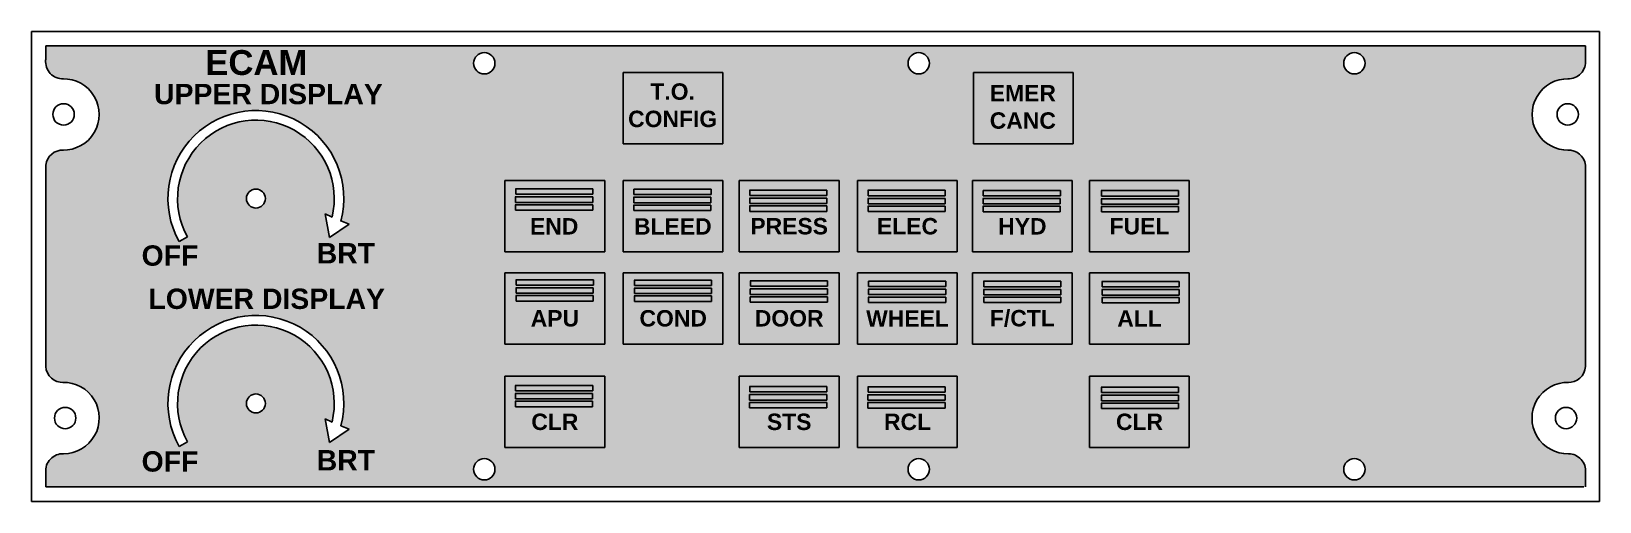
# Model space of a CAD drawing. Header units: inches. Extents: x 0 to 220, y 0 to 66.
import ezdxf

# ---------------------------------------------------------------- set-up
doc = ezdxf.new("R2010")
doc.units = ezdxf.units.IN
doc.header["$MEASUREMENT"] = 0
doc.styles.get("Standard").update_dxf_attribs({"font": 'arial.ttf'})

msp = doc.modelspace()

# ---------------------------------------------------------------- hatches: boundary and pattern name
at = {"true_color": 0x6d7c87}
h = msp.add_hatch(color=8, dxfattribs=at)
h.dxf.hatch_style = 1
h.paths.add_polyline_path([(215.82, 59.3, 0.438302), (218.19, 61.94), (218.19, 63.94), (2.17, 63.94), (2.17, 61.94, 0.438302), (4.54, 59.3, -1.025802), (4.54, 49.3, 0.371801), (2.18, 47.21), (2.17, 18.98, 0.389002), (4.54, 16.74, -1.027097), (4.55, 6.74, 0.438302), (2.18, 4.1), (2.18, 2.1), (218.18, 2.1), (218.18, 4.1, 0.438302), (215.81, 6.74, -1.027097), (215.82, 16.74, 0.389002), (218.19, 18.98), (218.18, 47.21, 0.371801), (215.82, 49.3, -1.025802)])
h.paths.add_polyline_path([(66.59, 45.04), (80.59, 45.04), (80.59, 35.04), (66.59, 35.04)], flags=16)
h.paths.add_polyline_path([(62.2, 61.48, -1), (65.2, 61.48, -1)], flags=16)
h.paths.add_polyline_path([(78.92, 43.87), (78.92, 43.11), (68.1, 43.11), (68.1, 43.87)], flags=0)
h.paths.add_polyline_path([(78.91, 42.73), (78.91, 41.97), (68.08, 41.97), (68.08, 42.73)], flags=0)
h.paths.add_polyline_path([(78.91, 41.64), (78.91, 40.88), (68.08, 40.88), (68.08, 41.64)], flags=0)
h.paths.add_polyline_path([(43.59, 39.37), (44.75, 38.93), (41.97, 37.06), (41.39, 40.36), (42.34, 39.91, 1.468759), (22.07, 37.14), (20.9, 36.48, -1.483557)], flags=16)
h.paths.add_polyline_path([(66.59, 32.12), (80.59, 32.12), (80.59, 22.12), (66.59, 22.12)], flags=16)
h.paths.add_polyline_path([(79, 31.13), (79, 30.37), (68.17, 30.37), (68.17, 31.13)], flags=0)
h.paths.add_polyline_path([(78.99, 29.99), (78.99, 29.23), (68.16, 29.23), (68.16, 29.99)], flags=0)
h.paths.add_polyline_path([(83.18, 60.19), (97.18, 60.19), (97.18, 50.19), (83.18, 50.19)], flags=16)
h.paths.add_polyline_path([(78.99, 28.9), (78.99, 28.14), (68.16, 28.14), (68.16, 28.9)], flags=0)
h.paths.add_polyline_path([(83.18, 45.04), (97.18, 45.04), (97.18, 35.04), (83.18, 35.04)], flags=16)
h.paths.add_polyline_path([(95.51, 43.83), (95.51, 43.07), (84.69, 43.07), (84.69, 43.83)], flags=0)
h.paths.add_polyline_path([(95.5, 42.69), (95.5, 41.93), (84.68, 41.93), (84.68, 42.69)], flags=0)
h.paths.add_polyline_path([(95.5, 41.6), (95.5, 40.84), (84.68, 40.84), (84.68, 41.6)], flags=0)
h.paths.add_polyline_path([(32.99, 42.51, -1), (30.32, 42.51, -1)], flags=16)
h.paths.add_polyline_path([(83.18, 32.12), (97.18, 32.12), (97.18, 22.12), (83.18, 22.12)], flags=16)
h.paths.add_polyline_path([(95.59, 31.09), (95.59, 30.33), (84.77, 30.33), (84.77, 31.09)], flags=0)
h.paths.add_polyline_path([(95.58, 29.96), (95.58, 29.2), (84.75, 29.2), (84.75, 29.96)], flags=0)
h.paths.add_polyline_path([(95.58, 28.86), (95.58, 28.1), (84.75, 28.1), (84.75, 28.86)], flags=0)
h.paths.add_polyline_path([(43.59, 10.64), (44.75, 10.2), (41.97, 8.33), (41.39, 11.63), (42.34, 11.18, 1.468759), (22.07, 8.41), (20.9, 7.75, -1.483557)], flags=16)
h.paths.add_polyline_path([(66.59, 17.61), (80.59, 17.61), (80.59, 7.61), (66.59, 7.61)], flags=16)
h.paths.add_polyline_path([(78.91, 16.32), (78.91, 15.56), (68.08, 15.56), (68.08, 16.32)], flags=0)
h.paths.add_polyline_path([(78.89, 15.18), (78.89, 14.42), (68.07, 14.42), (68.07, 15.18)], flags=0)
h.paths.add_polyline_path([(78.89, 14.09), (78.89, 13.33), (68.07, 13.33), (68.07, 14.09)], flags=0)
h.paths.add_polyline_path([(99.46, 45.04), (113.46, 45.04), (113.46, 35.04), (99.46, 35.04)], flags=16)
h.paths.add_polyline_path([(111.77, 43.71), (111.77, 42.95), (100.95, 42.95), (100.95, 43.71)], flags=0)
h.paths.add_polyline_path([(111.76, 42.57), (111.76, 41.81), (100.94, 41.81), (100.94, 42.57)], flags=0)
h.paths.add_polyline_path([(111.76, 41.48), (111.76, 40.72), (100.94, 40.72), (100.94, 41.48)], flags=0)
h.paths.add_polyline_path([(99.46, 32.12), (113.46, 32.12), (113.46, 22.12), (99.46, 22.12)], flags=16)
h.paths.add_polyline_path([(32.99, 13.79, -1), (30.32, 13.79, -1)], flags=16)
h.paths.add_polyline_path([(65.2, 4.56, -1), (62.2, 4.56, -1)], flags=16)
h.paths.add_polyline_path([(111.85, 30.97), (111.85, 30.21), (101.03, 30.21), (101.03, 30.97)], flags=0)
h.paths.add_polyline_path([(111.84, 29.84), (111.84, 29.08), (101.01, 29.08), (101.01, 29.84)], flags=0)
h.paths.add_polyline_path([(111.84, 28.75), (111.84, 27.99), (101.01, 27.99), (101.01, 28.75)], flags=0)
h.paths.add_polyline_path([(99.46, 17.61), (113.46, 17.61), (113.46, 7.61), (99.46, 7.61)], flags=16)
h.paths.add_polyline_path([(111.76, 16.16), (111.76, 15.4), (100.93, 15.4), (100.93, 16.16)], flags=0)
h.paths.add_polyline_path([(111.75, 15.03), (111.75, 14.27), (100.92, 14.27), (100.92, 15.03)], flags=0)
h.paths.add_polyline_path([(111.75, 13.94), (111.75, 13.18), (100.92, 13.18), (100.92, 13.94)], flags=0)
h.paths.add_polyline_path([(116.05, 45.04), (130.05, 45.04), (130.05, 35.04), (116.05, 35.04)], flags=16)
h.paths.add_polyline_path([(128.36, 43.67), (128.36, 42.91), (117.54, 42.91), (117.54, 43.67)], flags=0)
h.paths.add_polyline_path([(128.35, 42.54), (128.35, 41.78), (117.53, 41.78), (117.53, 42.54)], flags=0)
h.paths.add_polyline_path([(128.35, 41.44), (128.35, 40.68), (117.53, 40.68), (117.53, 41.44)], flags=0)
h.paths.add_polyline_path([(116.05, 32.12), (130.05, 32.12), (130.05, 22.12), (116.05, 22.12)], flags=16)
h.paths.add_polyline_path([(128.44, 30.94), (128.44, 30.18), (117.62, 30.18), (117.62, 30.94)], flags=0)
h.paths.add_polyline_path([(128.43, 29.8), (128.43, 29.04), (117.61, 29.04), (117.61, 29.8)], flags=0)
h.paths.add_polyline_path([(128.43, 28.71), (128.43, 27.95), (117.61, 27.95), (117.61, 28.71)], flags=0)
h.paths.add_polyline_path([(123.15, 61.48, -1), (126.15, 61.48, -1)], flags=16)
h.paths.add_polyline_path([(116.05, 17.61), (130.05, 17.61), (130.05, 7.61), (116.05, 7.61)], flags=16)
h.paths.add_polyline_path([(128.35, 16.13), (128.35, 15.37), (117.53, 15.37), (117.53, 16.13)], flags=0)
h.paths.add_polyline_path([(128.34, 14.99), (128.34, 14.23), (117.51, 14.23), (117.51, 14.99)], flags=0)
h.paths.add_polyline_path([(128.34, 13.9), (128.34, 13.14), (117.51, 13.14), (117.51, 13.9)], flags=0)
h.paths.add_polyline_path([(132.33, 60.19), (146.33, 60.19), (146.33, 50.19), (132.33, 50.19)], flags=16)
h.paths.add_polyline_path([(132.17, 45.04), (146.17, 45.04), (146.17, 35.04), (132.17, 35.04)], flags=16)
h.paths.add_polyline_path([(144.52, 43.65), (144.52, 42.89), (133.7, 42.89), (133.7, 43.65)], flags=0)
h.paths.add_polyline_path([(144.51, 42.52), (144.51, 41.76), (133.69, 41.76), (133.69, 42.52)], flags=0)
h.paths.add_polyline_path([(144.51, 41.43), (144.51, 40.67), (133.69, 40.67), (133.69, 41.43)], flags=0)
h.paths.add_polyline_path([(132.17, 32.12), (146.17, 32.12), (146.17, 22.12), (132.17, 22.12)], flags=16)
h.paths.add_polyline_path([(144.6, 30.92), (144.6, 30.16), (133.78, 30.16), (133.78, 30.92)], flags=0)
h.paths.add_polyline_path([(144.59, 29.78), (144.59, 29.02), (133.77, 29.02), (133.77, 29.78)], flags=0)
h.paths.add_polyline_path([(144.59, 28.69), (144.59, 27.93), (133.77, 27.93), (133.77, 28.69)], flags=0)
h.paths.add_polyline_path([(126.15, 4.56, -1), (123.15, 4.56, -1)], flags=16)
h.paths.add_polyline_path([(148.6, 45.04), (162.6, 45.04), (162.6, 35.04), (148.6, 35.04)], flags=16)
h.paths.add_polyline_path([(161.11, 43.62), (161.11, 42.86), (150.29, 42.86), (150.29, 43.62)], flags=0)
h.paths.add_polyline_path([(148.6, 32.12), (162.6, 32.12), (162.6, 22.12), (148.6, 22.12)], flags=16)
h.paths.add_polyline_path([(161.1, 42.48), (161.1, 41.72), (150.28, 41.72), (150.28, 42.48)], flags=0)
h.paths.add_polyline_path([(161.1, 41.39), (161.1, 40.63), (150.28, 40.63), (150.28, 41.39)], flags=0)
h.paths.add_polyline_path([(161.19, 30.88), (161.19, 30.12), (150.37, 30.12), (150.37, 30.88)], flags=0)
h.paths.add_polyline_path([(161.18, 29.74), (161.18, 28.98), (150.36, 28.98), (150.36, 29.74)], flags=0)
h.paths.add_polyline_path([(161.18, 28.65), (161.18, 27.89), (150.36, 27.89), (150.36, 28.65)], flags=0)
h.paths.add_polyline_path([(148.6, 17.61), (162.6, 17.61), (162.6, 7.61), (148.6, 7.61)], flags=16)
h.paths.add_polyline_path([(161.1, 16.07), (161.1, 15.31), (150.28, 15.31), (150.28, 16.07)], flags=0)
h.paths.add_polyline_path([(161.09, 14.93), (161.09, 14.17), (150.27, 14.17), (150.27, 14.93)], flags=0)
h.paths.add_polyline_path([(161.09, 13.84), (161.09, 13.08), (150.27, 13.08), (150.27, 13.84)], flags=0)
h.paths.add_polyline_path([(187.26, 61.48, -1), (184.26, 61.48, -1)], flags=16)
h.paths.add_polyline_path([(187.26, 4.56, -1), (184.26, 4.56, -1)], flags=16)
h.paths.add_polyline_path([(69.79, 8.79), (77.42, 8.79), (77.42, 13.61), (69.79, 13.61)], flags=8)
h.paths.add_polyline_path([(119.17, 8.79), (126.81, 8.79), (126.81, 13.61), (119.17, 13.61)], flags=8)
h.paths.add_polyline_path([(102.83, 8.79), (110.12, 8.79), (110.12, 13.61), (102.83, 13.61)], flags=8)
h.paths.add_polyline_path([(151.98, 23.29), (159.27, 23.29), (159.27, 28.1), (151.98, 28.1)], flags=8)
h.paths.add_polyline_path([(134.07, 23.3), (144.16, 23.3), (144.16, 28.12), (134.07, 28.12)], flags=8)
h.paths.add_polyline_path([(116.82, 23.29), (129.37, 23.29), (129.37, 28.1), (116.82, 28.1)], flags=8)
h.paths.add_polyline_path([(101.11, 23.3), (111.73, 23.3), (111.73, 28.12), (101.11, 28.12)], flags=8)
h.paths.add_polyline_path([(84.97, 23.3), (95.41, 23.3), (95.41, 28.12), (84.97, 28.12)], flags=8)
h.paths.add_polyline_path([(69.76, 23.32), (77.58, 23.32), (77.58, 28.14), (69.76, 28.14)], flags=8)
h.paths.add_polyline_path([(150.86, 36.24), (160.24, 36.24), (160.24, 41.05), (150.86, 41.05)], flags=8)
h.paths.add_polyline_path([(135.23, 36.2), (143.04, 36.2), (143.04, 41.02), (135.23, 41.02)], flags=8)
h.paths.add_polyline_path([(118.22, 36.22), (127.78, 36.22), (127.78, 41.03), (118.22, 41.03)], flags=8)
h.paths.add_polyline_path([(151.8, 8.79), (159.43, 8.79), (159.43, 13.61), (151.8, 13.61)], flags=8)
h.paths.add_polyline_path([(100.48, 36.22), (112.33, 36.22), (112.33, 41.03), (100.48, 41.03)], flags=8)
h.paths.add_polyline_path([(69.54, 36.2), (77.35, 36.2), (77.35, 41.01), (69.54, 41.01)], flags=8)
h.paths.add_polyline_path([(134.06, 51.03), (144.37, 51.03), (144.37, 59.72), (134.06, 59.72)], flags=8)
h.paths.add_polyline_path([(84.16, 36.19), (96, 36.19), (96, 41), (84.16, 41)], flags=8)
h.paths.add_polyline_path([(83.45, 51.24), (96.87, 51.24), (96.87, 59.92), (83.45, 59.92)], flags=8)
at = {"true_color": 0x000000}
h = msp.add_hatch(color=18, dxfattribs=at)
h.dxf.hatch_style = 1
h.paths.add_polyline_path([(80.59, 45.04), (66.59, 45.04), (66.59, 35.04), (80.59, 35.04)])
h.paths.add_polyline_path([(78.91, 40.88), (68.08, 40.88), (68.08, 41.64), (78.91, 41.64)], flags=16)
h.paths.add_polyline_path([(78.91, 41.97), (68.08, 41.97), (68.08, 42.73), (78.91, 42.73)], flags=16)
h.paths.add_polyline_path([(78.92, 43.11), (68.1, 43.11), (68.1, 43.87), (78.92, 43.87)], flags=16)
h.paths.add_polyline_path([(97.18, 45.04), (83.18, 45.04), (83.18, 35.04), (97.18, 35.04)])
h.paths.add_polyline_path([(84.68, 40.84), (84.68, 41.6), (95.5, 41.6), (95.5, 40.84)], flags=16)
h.paths.add_polyline_path([(84.68, 41.93), (84.68, 42.69), (95.5, 42.69), (95.5, 41.93)], flags=16)
h.paths.add_polyline_path([(84.69, 43.07), (84.69, 43.83), (95.51, 43.83), (95.51, 43.07)], flags=16)
h.paths.add_polyline_path([(97.18, 32.12), (83.18, 32.12), (83.18, 22.12), (97.18, 22.12)])
h.paths.add_polyline_path([(84.75, 28.1), (84.75, 28.86), (95.58, 28.86), (95.58, 28.1)], flags=16)
h.paths.add_polyline_path([(84.75, 29.2), (84.75, 29.96), (95.58, 29.96), (95.58, 29.2)], flags=16)
h.paths.add_polyline_path([(84.77, 30.33), (84.77, 31.09), (95.59, 31.09), (95.59, 30.33)], flags=16)
h.paths.add_polyline_path([(80.59, 32.12), (66.59, 32.12), (66.59, 22.12), (80.59, 22.12)])
h.paths.add_polyline_path([(68.16, 28.14), (68.16, 28.9), (78.99, 28.9), (78.99, 28.14)], flags=16)
h.paths.add_polyline_path([(68.16, 29.23), (68.16, 29.99), (78.99, 29.99), (78.99, 29.23)], flags=16)
h.paths.add_polyline_path([(68.17, 30.37), (68.17, 31.13), (79, 31.13), (79, 30.37)], flags=16)
h.paths.add_polyline_path([(80.59, 17.61), (66.59, 17.61), (66.59, 7.61), (80.59, 7.61)])
h.paths.add_polyline_path([(68.07, 13.33), (68.07, 14.09), (78.89, 14.09), (78.89, 13.33)], flags=16)
h.paths.add_polyline_path([(68.07, 14.42), (68.07, 15.18), (78.89, 15.18), (78.89, 14.42)], flags=16)
h.paths.add_polyline_path([(68.08, 15.56), (68.08, 16.32), (78.91, 16.32), (78.91, 15.56)], flags=16)
h.paths.add_polyline_path([(113.46, 17.61), (99.46, 17.61), (99.46, 7.61), (113.46, 7.61)])
h.paths.add_polyline_path([(100.92, 13.18), (100.92, 13.94), (111.75, 13.94), (111.75, 13.18)], flags=16)
h.paths.add_polyline_path([(100.92, 14.27), (100.92, 15.03), (111.75, 15.03), (111.75, 14.27)], flags=16)
h.paths.add_polyline_path([(100.93, 15.4), (100.93, 16.16), (111.76, 16.16), (111.76, 15.4)], flags=16)
h.paths.add_polyline_path([(130.05, 17.61), (116.05, 17.61), (116.05, 7.61), (130.05, 7.61)])
h.paths.add_polyline_path([(117.51, 13.14), (117.51, 13.9), (128.34, 13.9), (128.34, 13.14)], flags=16)
h.paths.add_polyline_path([(117.51, 14.23), (117.51, 14.99), (128.34, 14.99), (128.34, 14.23)], flags=16)
h.paths.add_polyline_path([(117.53, 15.37), (117.53, 16.13), (128.35, 16.13), (128.35, 15.37)], flags=16)
h.paths.add_polyline_path([(162.6, 17.61), (148.6, 17.61), (148.6, 7.61), (162.6, 7.61)])
h.paths.add_polyline_path([(150.27, 13.08), (150.27, 13.84), (161.09, 13.84), (161.09, 13.08)], flags=16)
h.paths.add_polyline_path([(150.27, 14.17), (150.27, 14.93), (161.09, 14.93), (161.09, 14.17)], flags=16)
h.paths.add_polyline_path([(150.28, 15.31), (150.28, 16.07), (161.1, 16.07), (161.1, 15.31)], flags=16)
h.paths.add_polyline_path([(162.6, 32.12), (148.6, 32.12), (148.6, 22.12), (162.6, 22.12)])
h.paths.add_polyline_path([(150.36, 27.89), (150.36, 28.65), (161.18, 28.65), (161.18, 27.89)], flags=16)
h.paths.add_polyline_path([(150.36, 28.98), (150.36, 29.74), (161.18, 29.74), (161.18, 28.98)], flags=16)
h.paths.add_polyline_path([(150.37, 30.12), (150.37, 30.88), (161.19, 30.88), (161.19, 30.12)], flags=16)
h.paths.add_polyline_path([(146.17, 32.12), (132.17, 32.12), (132.17, 22.12), (146.17, 22.12)])
h.paths.add_polyline_path([(133.77, 27.93), (133.77, 28.69), (144.59, 28.69), (144.59, 27.93)], flags=16)
h.paths.add_polyline_path([(133.77, 29.02), (133.77, 29.78), (144.59, 29.78), (144.59, 29.02)], flags=16)
h.paths.add_polyline_path([(133.78, 30.16), (133.78, 30.92), (144.6, 30.92), (144.6, 30.16)], flags=16)
h.paths.add_polyline_path([(130.05, 32.12), (116.05, 32.12), (116.05, 22.12), (130.05, 22.12)])
h.paths.add_polyline_path([(117.61, 27.95), (117.61, 28.71), (128.43, 28.71), (128.43, 27.95)], flags=16)
h.paths.add_polyline_path([(117.61, 29.04), (117.61, 29.8), (128.43, 29.8), (128.43, 29.04)], flags=16)
h.paths.add_polyline_path([(117.62, 30.18), (117.62, 30.94), (128.44, 30.94), (128.44, 30.18)], flags=16)
h.paths.add_polyline_path([(113.46, 32.12), (99.46, 32.12), (99.46, 22.12), (113.46, 22.12)])
h.paths.add_polyline_path([(111.84, 27.99), (101.01, 27.99), (101.01, 28.75), (111.84, 28.75)], flags=16)
h.paths.add_polyline_path([(111.84, 29.08), (101.01, 29.08), (101.01, 29.84), (111.84, 29.84)], flags=16)
h.paths.add_polyline_path([(111.85, 30.21), (101.03, 30.21), (101.03, 30.97), (111.85, 30.97)], flags=16)
h.paths.add_polyline_path([(113.46, 45.04), (99.46, 45.04), (99.46, 35.04), (113.46, 35.04)])
h.paths.add_polyline_path([(111.76, 40.72), (100.94, 40.72), (100.94, 41.48), (111.76, 41.48)], flags=16)
h.paths.add_polyline_path([(111.76, 41.81), (100.94, 41.81), (100.94, 42.57), (111.76, 42.57)], flags=16)
h.paths.add_polyline_path([(111.77, 42.95), (100.95, 42.95), (100.95, 43.71), (111.77, 43.71)], flags=16)
h.paths.add_polyline_path([(130.05, 45.04), (116.05, 45.04), (116.05, 35.04), (130.05, 35.04)])
h.paths.add_polyline_path([(117.53, 40.68), (117.53, 41.44), (128.35, 41.44), (128.35, 40.68)], flags=16)
h.paths.add_polyline_path([(117.53, 41.78), (117.53, 42.54), (128.35, 42.54), (128.35, 41.78)], flags=16)
h.paths.add_polyline_path([(117.54, 42.91), (117.54, 43.67), (128.36, 43.67), (128.36, 42.91)], flags=16)
h.paths.add_polyline_path([(146.17, 45.04), (132.17, 45.04), (132.17, 35.04), (146.17, 35.04)])
h.paths.add_polyline_path([(133.69, 40.67), (133.69, 41.43), (144.51, 41.43), (144.51, 40.67)], flags=16)
h.paths.add_polyline_path([(133.69, 41.76), (133.69, 42.52), (144.51, 42.52), (144.51, 41.76)], flags=16)
h.paths.add_polyline_path([(133.7, 42.89), (133.7, 43.65), (144.52, 43.65), (144.52, 42.89)], flags=16)
h.paths.add_polyline_path([(162.6, 45.04), (148.6, 45.04), (148.6, 35.04), (162.6, 35.04)])
h.paths.add_polyline_path([(150.28, 40.63), (150.28, 41.39), (161.1, 41.39), (161.1, 40.63)], flags=16)
h.paths.add_polyline_path([(150.28, 41.72), (150.28, 42.48), (161.1, 42.48), (161.1, 41.72)], flags=16)
h.paths.add_polyline_path([(150.29, 42.86), (150.29, 43.62), (161.11, 43.62), (161.11, 42.86)], flags=16)
h.paths.add_polyline_path([(97.18, 60.19), (83.18, 60.19), (83.18, 50.19), (97.18, 50.19)])
h.paths.add_polyline_path([(146.33, 60.19), (132.33, 60.19), (132.33, 50.19), (146.33, 50.19)])
at = {"true_color": 0xfeffff}
h = msp.add_hatch(color=7, dxfattribs=at)
h.dxf.hatch_style = 1
h.paths.add_polyline_path([(95.51, 43.83), (84.69, 43.83), (84.69, 43.07), (95.51, 43.07)])
h.paths.add_polyline_path([(95.5, 42.69), (84.68, 42.69), (84.68, 41.93), (95.5, 41.93)])
h.paths.add_polyline_path([(95.5, 41.6), (84.68, 41.6), (84.68, 40.84), (95.5, 40.84)])
h.paths.add_polyline_path([(78.91, 41.64), (68.08, 41.64), (68.08, 40.88), (78.91, 40.88)])
h.paths.add_polyline_path([(78.91, 42.73), (68.08, 42.73), (68.08, 41.97), (78.91, 41.97)])
h.paths.add_polyline_path([(78.92, 43.87), (68.1, 43.87), (68.1, 43.11), (78.92, 43.11)])
h.paths.add_polyline_path([(79, 31.13), (68.17, 31.13), (68.17, 30.37), (79, 30.37)])
h.paths.add_polyline_path([(78.99, 29.99), (68.16, 29.99), (68.16, 29.23), (78.99, 29.23)])
h.paths.add_polyline_path([(78.99, 28.9), (68.16, 28.9), (68.16, 28.14), (78.99, 28.14)])
h.paths.add_polyline_path([(95.58, 28.86), (84.75, 28.86), (84.75, 28.1), (95.58, 28.1)])
h.paths.add_polyline_path([(95.58, 29.96), (84.75, 29.96), (84.75, 29.2), (95.58, 29.2)])
h.paths.add_polyline_path([(95.59, 31.09), (84.77, 31.09), (84.77, 30.33), (95.59, 30.33)])
h.paths.add_polyline_path([(78.91, 16.32), (68.08, 16.32), (68.08, 15.56), (78.91, 15.56)])
h.paths.add_polyline_path([(78.89, 15.18), (68.07, 15.18), (68.07, 14.42), (78.89, 14.42)])
h.paths.add_polyline_path([(78.89, 14.09), (68.07, 14.09), (68.07, 13.33), (78.89, 13.33)])
h.paths.add_polyline_path([(111.75, 13.94), (100.92, 13.94), (100.92, 13.18), (111.75, 13.18)])
h.paths.add_polyline_path([(111.75, 15.03), (100.92, 15.03), (100.92, 14.27), (111.75, 14.27)])
h.paths.add_polyline_path([(111.76, 16.16), (100.93, 16.16), (100.93, 15.4), (111.76, 15.4)])
h.paths.add_polyline_path([(128.35, 16.13), (117.53, 16.13), (117.53, 15.37), (128.35, 15.37)])
h.paths.add_polyline_path([(128.34, 14.99), (117.51, 14.99), (117.51, 14.23), (128.34, 14.23)])
h.paths.add_polyline_path([(128.34, 13.9), (117.51, 13.9), (117.51, 13.14), (128.34, 13.14)])
h.paths.add_polyline_path([(128.43, 28.71), (117.61, 28.71), (117.61, 27.95), (128.43, 27.95)])
h.paths.add_polyline_path([(128.43, 29.8), (117.61, 29.8), (117.61, 29.04), (128.43, 29.04)])
h.paths.add_polyline_path([(128.44, 30.94), (117.62, 30.94), (117.62, 30.18), (128.44, 30.18)])
h.paths.add_polyline_path([(111.85, 30.97), (101.03, 30.97), (101.03, 30.21), (111.85, 30.21)])
h.paths.add_polyline_path([(111.84, 29.84), (101.01, 29.84), (101.01, 29.08), (111.84, 29.08)])
h.paths.add_polyline_path([(111.84, 28.75), (101.01, 28.75), (101.01, 27.99), (111.84, 27.99)])
h.paths.add_polyline_path([(111.77, 43.71), (100.95, 43.71), (100.95, 42.95), (111.77, 42.95)])
h.paths.add_polyline_path([(111.76, 42.57), (100.94, 42.57), (100.94, 41.81), (111.76, 41.81)])
h.paths.add_polyline_path([(111.76, 41.48), (100.94, 41.48), (100.94, 40.72), (111.76, 40.72)])
h.paths.add_polyline_path([(128.36, 43.67), (117.54, 43.67), (117.54, 42.91), (128.36, 42.91)])
h.paths.add_polyline_path([(128.35, 42.54), (117.53, 42.54), (117.53, 41.78), (128.35, 41.78)])
h.paths.add_polyline_path([(128.35, 41.44), (117.53, 41.44), (117.53, 40.68), (128.35, 40.68)])
h.paths.add_polyline_path([(144.52, 43.65), (133.7, 43.65), (133.7, 42.89), (144.52, 42.89)])
h.paths.add_polyline_path([(144.51, 42.52), (133.69, 42.52), (133.69, 41.76), (144.51, 41.76)])
h.paths.add_polyline_path([(144.51, 41.43), (133.69, 41.43), (133.69, 40.67), (144.51, 40.67)])
h.paths.add_polyline_path([(144.6, 30.92), (133.78, 30.92), (133.78, 30.16), (144.6, 30.16)])
h.paths.add_polyline_path([(144.59, 29.78), (133.77, 29.78), (133.77, 29.02), (144.59, 29.02)])
h.paths.add_polyline_path([(144.59, 28.69), (133.77, 28.69), (133.77, 27.93), (144.59, 27.93)])
h.paths.add_polyline_path([(161.09, 13.84), (150.27, 13.84), (150.27, 13.08), (161.09, 13.08)])
h.paths.add_polyline_path([(161.09, 14.93), (150.27, 14.93), (150.27, 14.17), (161.09, 14.17)])
h.paths.add_polyline_path([(161.1, 16.07), (150.28, 16.07), (150.28, 15.31), (161.1, 15.31)])
h.paths.add_polyline_path([(161.18, 28.65), (150.36, 28.65), (150.36, 27.89), (161.18, 27.89)])
h.paths.add_polyline_path([(161.18, 29.74), (150.36, 29.74), (150.36, 28.98), (161.18, 28.98)])
h.paths.add_polyline_path([(161.19, 30.88), (150.37, 30.88), (150.37, 30.12), (161.19, 30.12)])
h.paths.add_polyline_path([(161.1, 41.39), (150.28, 41.39), (150.28, 40.63), (161.1, 40.63)])
h.paths.add_polyline_path([(161.1, 42.48), (150.28, 42.48), (150.28, 41.72), (161.1, 41.72)])
h.paths.add_polyline_path([(161.11, 43.62), (150.29, 43.62), (150.29, 42.86), (161.11, 42.86)])

# ---------------------------------------------------------------- linework, layer by layer
at = {"color": 18, "true_color": 0x000000}
for p, q in [((220.17, 65.94), (0.16, 65.94)), ((0.16, 65.94), (0.17, 0.03)), ((218.17, 63.94), (2.17, 63.94)), ((2.17, 63.94), (2.17, 61.94)), ((218.19, 63.94), (218.19, 61.94)), ((220.17, 0.03), (220.17, 65.94)), ((83.18, 60.19), (83.18, 50.19)), ((83.18, 60.19), (97.18, 60.19)), ((97.18, 60.19), (97.18, 50.19)), ((132.33, 60.19), (132.33, 50.19)), ((132.33, 60.19), (146.33, 60.19)), ((146.33, 60.19), (146.33, 50.19)), ((83.18, 50.19), (97.18, 50.19)), ((132.33, 50.19), (146.33, 50.19)), ((2.17, 18.98), (2.18, 47.21)), ((218.19, 18.98), (218.18, 47.21)), ((66.59, 45.04), (66.59, 35.04)), ((66.59, 45.04), (80.59, 45.04)), ((80.59, 45.04), (80.59, 35.04)), ((83.18, 45.04), (83.18, 35.04)), ((83.18, 45.04), (97.18, 45.04)), ((97.18, 45.04), (97.18, 35.04)), ((99.46, 45.04), (99.46, 35.04)), ((99.46, 45.04), (113.46, 45.04)), ((113.46, 45.04), (113.46, 35.04)), ((116.05, 45.04), (116.05, 35.04)), ((116.05, 45.04), (130.05, 45.04)), ((130.05, 45.04), (130.05, 35.04)), ((132.17, 45.04), (132.17, 35.04)), ((132.17, 45.04), (146.17, 45.04)), ((146.17, 45.04), (146.17, 35.04)), ((148.6, 45.04), (148.6, 35.04)), ((148.6, 45.04), (162.6, 45.04)), ((162.6, 45.04), (162.6, 35.04)), ((68.05, 42.73), (78.91, 42.73)), ((68.06, 43.87), (78.92, 43.87)), ((68.08, 41.97), (68.08, 42.73)), ((78.91, 41.97), (68.08, 41.97)), ((68.1, 43.11), (68.1, 43.87)), ((78.92, 43.11), (68.1, 43.11)), ((78.91, 42.73), (78.91, 41.97)), ((78.92, 43.87), (78.92, 43.11)), ((84.64, 42.69), (95.5, 42.69)), ((84.66, 43.83), (95.51, 43.83)), ((84.68, 41.93), (84.68, 42.69)), ((95.5, 41.93), (84.68, 41.93)), ((84.69, 43.07), (84.69, 43.83)), ((95.51, 43.07), (84.69, 43.07)), ((95.5, 42.69), (95.5, 41.93)), ((95.51, 43.83), (95.51, 43.07)), ((100.9, 42.57), (111.76, 42.57)), ((100.91, 43.71), (111.77, 43.71)), ((100.94, 41.81), (100.94, 42.57)), ((111.76, 41.81), (100.94, 41.81)), ((100.95, 42.95), (100.95, 43.71)), ((111.77, 42.95), (100.95, 42.95)), ((111.76, 42.57), (111.76, 41.81)), ((111.77, 43.71), (111.77, 42.95)), ((117.49, 42.54), (128.35, 42.54)), ((117.51, 43.67), (128.36, 43.67)), ((117.53, 41.78), (117.53, 42.54)), ((117.54, 42.91), (117.54, 43.67)), ((128.36, 42.91), (117.54, 42.91)), ((128.35, 42.54), (128.35, 41.78)), ((128.36, 43.67), (128.36, 42.91)), ((133.65, 42.52), (144.51, 42.52)), ((133.67, 43.65), (144.52, 43.65)), ((133.69, 41.76), (133.69, 42.52)), ((133.7, 42.89), (133.7, 43.65)), ((144.52, 42.89), (133.7, 42.89)), ((144.51, 42.52), (144.51, 41.76)), ((144.52, 43.65), (144.52, 42.89)), ((150.25, 42.48), (161.1, 42.48)), ((150.26, 43.62), (161.11, 43.62)), ((150.28, 41.72), (150.28, 42.48)), ((150.29, 42.86), (150.29, 43.62)), ((161.11, 42.86), (150.29, 42.86)), ((161.1, 42.48), (161.1, 41.72)), ((161.11, 43.62), (161.11, 42.86)), ((42.34, 39.91), (41.39, 40.36)), ((41.39, 40.36), (41.97, 37.06)), ((68.05, 41.64), (78.91, 41.64)), ((68.08, 40.88), (68.08, 41.64)), ((78.91, 40.88), (68.08, 40.88)), ((78.91, 41.64), (78.91, 40.88)), ((84.64, 41.6), (95.5, 41.6)), ((84.68, 40.84), (84.68, 41.6)), ((95.5, 40.84), (84.68, 40.84)), ((95.5, 41.6), (95.5, 40.84)), ((100.9, 41.48), (111.76, 41.48)), ((100.94, 40.72), (100.94, 41.48)), ((111.76, 40.72), (100.94, 40.72)), ((111.76, 41.48), (111.76, 40.72)), ((117.49, 41.44), (128.35, 41.44)), ((128.35, 41.78), (117.53, 41.78)), ((117.53, 40.68), (117.53, 41.44)), ((128.35, 40.68), (117.53, 40.68)), ((128.35, 41.44), (128.35, 40.68)), ((133.65, 41.43), (144.51, 41.43)), ((144.51, 41.76), (133.69, 41.76)), ((133.69, 40.67), (133.69, 41.43)), ((144.51, 40.67), (133.69, 40.67)), ((144.51, 41.43), (144.51, 40.67)), ((150.25, 41.39), (161.1, 41.39)), ((161.1, 41.72), (150.28, 41.72)), ((150.28, 40.63), (150.28, 41.39)), ((161.1, 40.63), (150.28, 40.63)), ((161.1, 41.39), (161.1, 40.63)), ((44.75, 38.93), (41.97, 37.06)), ((43.59, 39.37), (44.75, 38.93)), ((22.07, 37.14), (20.9, 36.48)), ((66.59, 35.04), (80.59, 35.04)), ((83.18, 35.04), (97.18, 35.04)), ((99.46, 35.04), (113.46, 35.04)), ((116.05, 35.04), (130.05, 35.04)), ((132.17, 35.04), (146.17, 35.04)), ((148.6, 35.04), (162.6, 35.04)), ((66.59, 32.12), (80.59, 32.12)), ((66.59, 32.12), (66.59, 22.12)), ((68.14, 31.13), (79, 31.13)), ((68.17, 30.37), (68.17, 31.13)), ((79, 31.13), (79, 30.37)), ((80.59, 32.12), (80.59, 22.12)), ((83.18, 32.12), (97.18, 32.12)), ((83.18, 32.12), (83.18, 22.12)), ((84.73, 31.09), (95.59, 31.09)), ((84.77, 30.33), (84.77, 31.09)), ((95.59, 31.09), (95.59, 30.33)), ((97.18, 32.12), (97.18, 22.12)), ((99.46, 32.12), (113.46, 32.12)), ((99.46, 32.12), (99.46, 22.12)), ((100.99, 30.97), (111.85, 30.97)), ((101.03, 30.21), (101.03, 30.97)), ((111.85, 30.97), (111.85, 30.21)), ((113.46, 32.12), (113.46, 22.12)), ((116.05, 32.12), (116.05, 22.12)), ((116.05, 32.12), (130.05, 32.12)), ((117.59, 30.94), (128.44, 30.94)), ((117.62, 30.18), (117.62, 30.94)), ((128.44, 30.94), (128.44, 30.18)), ((130.05, 32.12), (130.05, 22.12)), ((132.17, 32.12), (146.17, 32.12)), ((132.17, 32.12), (132.17, 22.12)), ((133.74, 30.92), (144.6, 30.92)), ((133.78, 30.16), (133.78, 30.92)), ((144.6, 30.92), (144.6, 30.16)), ((146.17, 32.12), (146.17, 22.12)), ((148.6, 32.12), (148.6, 22.12)), ((148.6, 32.12), (162.6, 32.12)), ((150.34, 30.88), (161.19, 30.88)), ((150.37, 30.12), (150.37, 30.88)), ((161.19, 30.88), (161.19, 30.12)), ((162.6, 32.12), (162.6, 22.12)), ((68.13, 29.99), (78.99, 29.99)), ((68.13, 28.9), (78.99, 28.9)), ((68.16, 29.23), (68.16, 29.99)), ((78.99, 29.23), (68.16, 29.23)), ((68.16, 28.14), (68.16, 28.9)), ((79, 30.37), (68.17, 30.37)), ((78.99, 29.99), (78.99, 29.23)), ((78.99, 28.9), (78.99, 28.14)), ((84.72, 29.96), (95.58, 29.96)), ((84.72, 28.86), (95.58, 28.86)), ((84.75, 29.2), (84.75, 29.96)), ((95.58, 29.2), (84.75, 29.2)), ((84.75, 28.1), (84.75, 28.86)), ((95.59, 30.33), (84.77, 30.33)), ((95.58, 29.96), (95.58, 29.2)), ((95.58, 28.86), (95.58, 28.1)), ((100.98, 29.84), (111.84, 29.84)), ((100.98, 28.75), (111.84, 28.75)), ((101.01, 29.08), (101.01, 29.84)), ((111.84, 29.08), (101.01, 29.08)), ((101.01, 27.99), (101.01, 28.75)), ((111.85, 30.21), (101.03, 30.21)), ((111.84, 29.84), (111.84, 29.08)), ((111.84, 28.75), (111.84, 27.99)), ((117.57, 29.8), (128.43, 29.8)), ((117.57, 28.71), (128.43, 28.71)), ((117.61, 29.04), (117.61, 29.8)), ((128.43, 29.04), (117.61, 29.04)), ((117.61, 27.95), (117.61, 28.71)), ((128.44, 30.18), (117.62, 30.18)), ((128.43, 29.8), (128.43, 29.04)), ((128.43, 28.71), (128.43, 27.95)), ((133.73, 29.78), (144.59, 29.78)), ((133.73, 28.69), (144.59, 28.69)), ((133.77, 29.02), (133.77, 29.78)), ((144.59, 29.02), (133.77, 29.02)), ((133.77, 27.93), (133.77, 28.69)), ((144.6, 30.16), (133.78, 30.16)), ((144.59, 29.78), (144.59, 29.02)), ((144.59, 28.69), (144.59, 27.93)), ((150.32, 29.74), (161.18, 29.74)), ((150.32, 28.65), (161.18, 28.65)), ((150.36, 28.98), (150.36, 29.74)), ((161.18, 28.98), (150.36, 28.98)), ((150.36, 27.89), (150.36, 28.65)), ((161.19, 30.12), (150.37, 30.12)), ((161.18, 29.74), (161.18, 28.98)), ((161.18, 28.65), (161.18, 27.89)), ((78.99, 28.14), (68.16, 28.14)), ((95.58, 28.1), (84.75, 28.1)), ((111.84, 27.99), (101.01, 27.99)), ((128.43, 27.95), (117.61, 27.95)), ((144.59, 27.93), (133.77, 27.93)), ((161.18, 27.89), (150.36, 27.89)), ((66.59, 22.12), (80.59, 22.12)), ((83.18, 22.12), (97.18, 22.12)), ((99.46, 22.12), (113.46, 22.12)), ((116.05, 22.12), (130.05, 22.12)), ((132.17, 22.12), (146.17, 22.12)), ((148.6, 22.12), (162.6, 22.12)), ((66.59, 17.61), (80.59, 17.61)), ((66.59, 17.61), (66.59, 7.61)), ((80.59, 17.61), (80.59, 7.61)), ((99.46, 17.61), (113.46, 17.61)), ((99.46, 17.61), (99.46, 7.61)), ((113.46, 17.61), (113.46, 7.61)), ((116.05, 17.61), (130.05, 17.61)), ((116.05, 17.61), (116.05, 7.61)), ((130.05, 17.61), (130.05, 7.61)), ((148.6, 17.61), (162.6, 17.61)), ((148.6, 17.61), (148.6, 7.61)), ((162.6, 17.61), (162.6, 7.61)), ((68.05, 16.32), (78.91, 16.32)), ((68.08, 15.56), (68.08, 16.32)), ((78.91, 15.56), (68.08, 15.56)), ((78.91, 16.32), (78.91, 15.56)), ((100.9, 16.16), (111.76, 16.16)), ((100.93, 15.4), (100.93, 16.16)), ((111.76, 15.4), (100.93, 15.4)), ((111.76, 16.16), (111.76, 15.4)), ((117.49, 16.13), (128.35, 16.13)), ((117.53, 15.37), (117.53, 16.13)), ((128.35, 16.13), (128.35, 15.37)), ((150.25, 16.07), (161.1, 16.07)), ((150.28, 15.31), (150.28, 16.07)), ((161.1, 16.07), (161.1, 15.31)), ((68.04, 15.18), (78.89, 15.18)), ((68.04, 14.09), (78.89, 14.09)), ((68.07, 14.42), (68.07, 15.18)), ((78.89, 14.42), (68.07, 14.42)), ((68.07, 13.33), (68.07, 14.09)), ((78.89, 13.33), (68.07, 13.33)), ((78.89, 15.18), (78.89, 14.42)), ((78.89, 14.09), (78.89, 13.33)), ((100.89, 15.03), (111.75, 15.03)), ((100.89, 13.94), (111.75, 13.94)), ((100.92, 14.27), (100.92, 15.03)), ((111.75, 14.27), (100.92, 14.27)), ((100.92, 13.18), (100.92, 13.94)), ((111.75, 15.03), (111.75, 14.27)), ((111.75, 13.94), (111.75, 13.18)), ((117.48, 14.99), (128.34, 14.99)), ((117.48, 13.9), (128.34, 13.9)), ((117.51, 14.23), (117.51, 14.99)), ((128.34, 14.23), (117.51, 14.23)), ((117.51, 13.14), (117.51, 13.9)), ((128.35, 15.37), (117.53, 15.37)), ((128.34, 14.99), (128.34, 14.23)), ((128.34, 13.9), (128.34, 13.14)), ((150.23, 14.93), (161.09, 14.93)), ((150.23, 13.84), (161.09, 13.84)), ((150.27, 14.17), (150.27, 14.93)), ((161.09, 14.17), (150.27, 14.17)), ((150.27, 13.08), (150.27, 13.84)), ((161.1, 15.31), (150.28, 15.31)), ((161.09, 14.93), (161.09, 14.17)), ((161.09, 13.84), (161.09, 13.08)), ((42.34, 11.18), (41.39, 11.63)), ((41.39, 11.63), (41.97, 8.33)), ((111.75, 13.18), (100.92, 13.18)), ((128.34, 13.14), (117.51, 13.14)), ((161.09, 13.08), (150.27, 13.08)), ((44.75, 10.2), (41.97, 8.33)), ((43.59, 10.64), (44.75, 10.2)), ((22.07, 8.41), (20.9, 7.75)), ((66.59, 7.61), (80.59, 7.61)), ((99.46, 7.61), (113.46, 7.61)), ((116.05, 7.61), (130.05, 7.61)), ((148.6, 7.61), (162.6, 7.61)), ((2.18, 2.1), (2.18, 4.1)), ((218.18, 2.1), (218.18, 4.1)), ((0.17, 0.03), (220.17, 0.03)), ((217.96, 2.1), (2.17, 2.1))]:
    msp.add_line(p, q, dxfattribs=at)
for centre, radius in [((63.7, 61.48), 1.5), ((124.65, 61.48), 1.5), ((185.76, 61.48), 1.5), ((4.67, 54.3), 1.5), ((215.69, 54.3), 1.5), ((31.66, 42.51), 1.33), ((4.9, 11.74), 1.5), ((31.66, 13.79), 1.33), ((215.46, 11.74), 1.5), ((63.7, 4.56), 1.5), ((124.65, 4.56), 1.5), ((185.76, 4.56), 1.5)]:
    msp.add_circle(centre, radius, dxfattribs=at)
for centre, radius, start, end in [((4.57, 61.71), 2.42, 174.548, 272.2397), ((215.78, 61.71), 2.42, 267.7603, 5.452), ((4.67, 54.3), 5, 268.5406, 91.4594), ((215.69, 54.3), 5, 88.5406, 271.4594), ((4.57, 46.89), 2.42, 87.7603, 172.3611), ((215.78, 46.89), 2.42, 7.6389, 92.2397), ((4.58, 19.15), 2.42, 184.1178, 272.4616), ((215.78, 19.15), 2.42, 267.5384, 355.8822), ((4.68, 11.74), 5, 270, 91.4594), ((215.68, 11.74), 5, 88.5406, 271.4594), ((4.59, 4.33), 2.42, 87.7603, 185.452), ((215.77, 4.33), 2.42, 354.548, 89.2197)]:
    msp.add_arc(centre, radius, start, end, dxfattribs=at)
at = {"color": 7, "true_color": 0xfeffff}
for centre, radius, start in [((31.66, 42.51), 12.34, 345.2201), ((31.66, 42.51), 10.99, 346.2869), ((31.66, 13.79), 12.34, 345.2201), ((31.66, 13.79), 10.99, 346.2869)]:
    msp.add_arc(centre, radius, start, 209.2914, dxfattribs=at)

# ---------------------------------------------------------------- texts
at = {"color": 7, "true_color": 0xffffff}
for s, insert, char_height, width, attachment_point in [('{\\fSansSerif|b1|i0|c2|p2;ECAM}', (24.55, 63.32), 3.4846, 34.3048, 1), ('{\\fSansSerif|b1|i0|c2|p2;UPPER DISPLAY}', (17.37, 58.59), 2.851, 32.5497, 1), ('{\\fSansSerif|b1|i0|c2|p2;T.O.\\PCONFIG}', (90.12, 55.58), 2.3, 10, 5), ('{\\fSansSerif|b1|i0|c2|p2;EMER\\PCANC}', (139.25, 55.35), 2.3, 10, 5), ('{\\fSansSerif|b1|i0|c2|p2;END}', (73.5, 38.62), 2.3, 10, 5), ('{\\fSansSerif|b1|i0|c2|p2;BLEED}', (90.15, 38.61), 2.3, 10, 5), ('{\\fSansSerif|b1|i0|c2|p2;PRESS}', (106.47, 38.62), 2.3, 10, 5), ('{\\fSansSerif|b1|i0|c2|p2;ELEC}', (123.07, 38.62), 2.3, 10, 5), ('{\\fSansSerif|b1|i0|c2|p2;HYD}', (139.18, 38.62), 2.3, 10, 5), ('{\\fSansSerif|b1|i0|c2|p2;FUEL}', (155.62, 38.62), 2.3, 10, 5), ('{\\fSansSerif|b1|i0|c2|p2;APU}', (73.6, 25.71), 2.3, 10, 5), ('{\\fSansSerif|b1|i0|c2|p2;COND}', (90.2, 25.71), 2.3, 10, 5), ('{\\fSansSerif|b1|i0|c2|p2;DOOR}', (106.47, 25.71), 2.3, 10, 5), ('{\\fSansSerif|b1|i0|c2|p2;WHEEL}', (123.07, 25.71), 2.3, 10, 5), ('{\\fSansSerif|b1|i0|c2|p2;F/CTL}', (139.18, 25.71), 2.3, 10, 5), ('{\\fSansSerif|b1|i0|c2|p2;ALL}', (155.62, 25.71), 2.3, 10, 5), ('{\\fSansSerif|b1|i0|c2|p2;CLR}', (73.6, 11.2), 2.3, 10, 5), ('{\\fSansSerif|b1|i0|c2|p2;STS}', (106.47, 11.2), 2.3, 10, 5), ('{\\fSansSerif|b1|i0|c2|p2;RCL}', (123.07, 11.2), 2.3, 10, 5), ('{\\fSansSerif|b1|i0|c2|p2;CLR}', (155.62, 11.2), 2.3, 10, 5), ('{\\fSansSerif|b1|i0|c2|p2;OFF}', (15.62, 7.09), 2.851, 10.8499, 1)]:
    msp.add_mtext(s, dxfattribs=dict(at, insert=insert, char_height=char_height, width=width, attachment_point=attachment_point))
at = {"color": 7, "true_color": 0xfeffff, "char_height": 2.851, "attachment_point": 1}
for s, insert, width in [('{\\fSansSerif|b1|i0|c2|p2;OFF}', (15.62, 35.95), 10.8499), ('{\\fSansSerif|b1|i0|c2|p2;BRT}', (40.19, 36.27), 9.8925), ('{\\fSansSerif|b1|i0|c2|p2;LOWER DISPLAY}', (16.58, 29.89), 35.2621), ('{\\fSansSerif|b1|i0|c2|p2;BRT}', (40.19, 7.25), 9.8925)]:
    msp.add_mtext(s, dxfattribs=dict(at, insert=insert, width=width))

doc.saveas('drawing.dxf')
